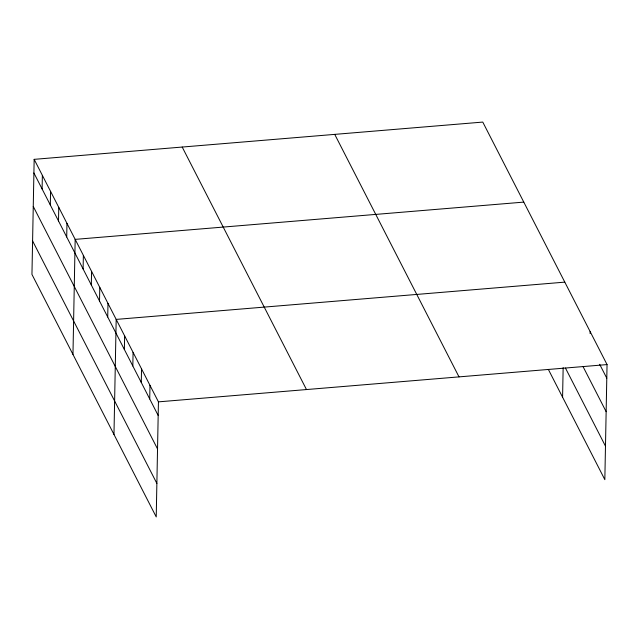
<?xml version="1.0" encoding="UTF-8"?>
<svg xmlns="http://www.w3.org/2000/svg" width="639" height="639" viewBox="0 0 639 639"><rect width="100%" height="100%" fill="white"/><g stroke="black" fill="none" stroke-linecap="round" stroke-linejoin="round"><path stroke-width="0.96" d="M34.163 159.351L31.95 274.419L156.228 516.919L158.44 401.859L34.163 159.351L482.772 122.081L607.05 364.581L604.837 479.649L548.342 369.398M42.102 188.96L42.366 175.358M50.305 204.967L50.561 191.365M58.508 220.974L58.764 207.363M66.712 236.981L66.967 223.37M72.966 354.445L75.17 239.377L523.78 202.108M83.11 268.987L83.374 255.384M91.313 284.994L91.577 271.391M99.516 301.001L99.78 287.39M107.719 317.008L107.983 303.397M113.974 434.472L116.186 319.404L564.796 282.134M124.373 349.501L124.637 335.898M132.824 365.995L133.088 352.385M141.275 382.481L141.538 368.879M149.726 398.976L149.989 385.365M562.584 397.194L563.151 367.657M590.109 333.542L590.148 331.601M158.44 401.859L607.05 364.581M599.67 364.302L606.786 378.192M583.016 366.538L606.147 411.668M565.451 368.056L605.484 446.166M334.732 134.382L459.01 376.882M182.203 147.05L306.48 389.558M33.899 172.961L158.176 415.462M33.252 206.437L157.537 448.945M32.589 240.935L156.874 483.443"/></g></svg>
